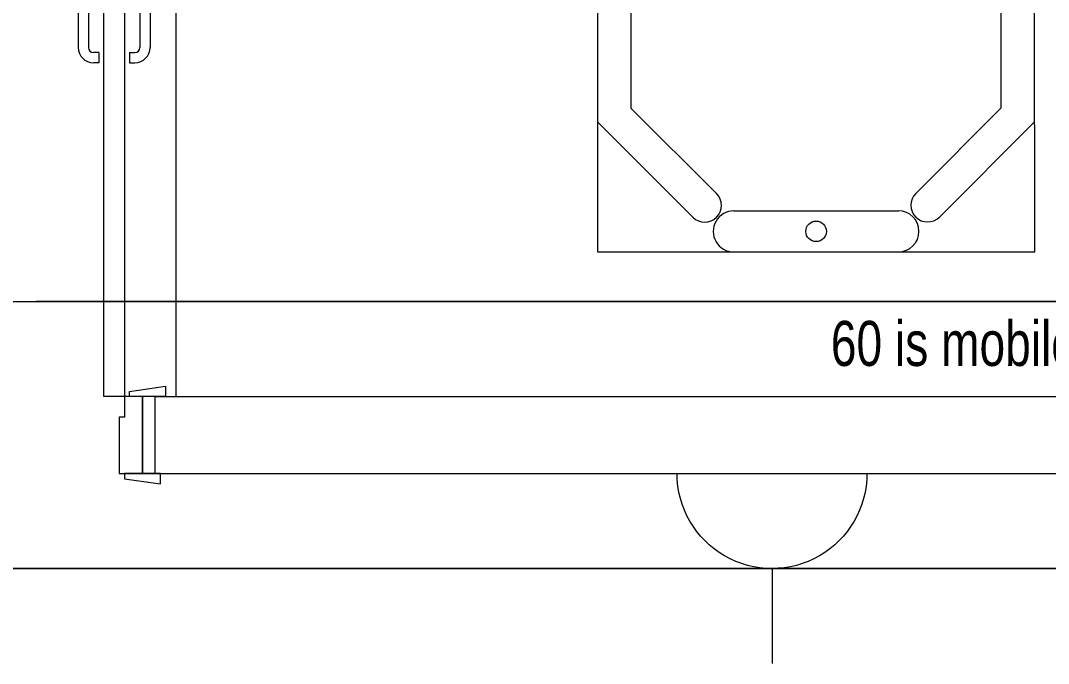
# Model space of a CAD drawing. Header units: metres. Extents: x 75097 to 220695, y -1557923 to -1361206.
# Drawn here: x 134201 to 136200, y -1461342 to -1460091 of the extents above; entities that cross this region are included whole.
import ezdxf

# ---------------------------------------------------------------- set-up
doc = ezdxf.new("R2010")
doc.units = ezdxf.units.M
doc.layers.get('0').update_dxf_attribs({"lineweight": 0})
for name, color, linetype, lineweight in [('A-100 - Copy$0$Medical Equipment and Furniture', 8, 'Continuous', 0), ('A-100 - Copy$0$Medical Equipment and Furniture1', 8, 'Continuous', 5), ('A-100 - Copy$0$Walls', 8, 'Continuous', 0), ('A-100 - Copy$0$Wooden Joinery', 8, 'Continuous', 0)]:
    doc.layers.add(name, color=color, linetype=linetype, lineweight=lineweight)
doc.layers.add('E-POWR', color=7, linetype='Continuous', lineweight=9, true_color=0x4e7e3e)
doc.styles.add('A-100 - Copy$0$X3G_ENTITY_257CFD', font='swisscl.ttf', dxfattribs={"height": 200})

# ---------------------------------------------------------------- blocks, each defined once
blk = doc.blocks.new('NORMAL SOCKET')
at = {"layer": 'E-POWR'}
for p, q in [((0, 307.7), (0, 615.4)), ((-307.7, 0), (307.7, 0))]:
    blk.add_line(p, q, dxfattribs=at)
blk.add_ellipse((0, 0), major_axis=(32.8, 305.9), ratio=1, start_param=4.81904, end_param=7.960633, dxfattribs=at)
blk = doc.blocks.new('*X149')
for p, q in [((5, 3), (5, 3)), ((5, 3), (5, 3)), ((5, 3), (5, 3)), ((5, 3), (5, 3)), ((5, 3), (5, 3)), ((5, 3), (5, 3)), ((5, 3), (5, 3)), ((5, 3), (5, 3)), ((5, 3), (5, 3)), ((5, 3), (5, 3)), ((5, 3), (5, 3)), ((5, 3), (5, 3)), ((5, 3), (5, 3)), ((5, 3), (5, 3)), ((5, 3), (5, 3)), ((5, 3), (5, 3)), ((5, 3), (5, 3)), ((5, 3), (5, 3)), ((5, 3), (5, 3)), ((5, 3), (5, 3)), ((5, 3), (5, 3)), ((5, 3), (5, 3)), ((5, 3), (5, 3)), ((5, 3), (5, 3)), ((5, 3), (5, 3)), ((5, 3), (5, 3)), ((5, 3), (5, 3)), ((5, 3), (5, 3)), ((5, 3), (5, 3)), ((5, 3), (5, 3)), ((5, 3), (5, 3)), ((5, 3), (5, 3)), ((5, 3), (5, 3)), ((5, 3), (5, 3)), ((5, 3), (5, 3)), ((5, 3), (5, 3)), ((5, 3), (5, 3)), ((5, 3), (5, 3)), ((5, 3), (5, 3)), ((5, 3), (5, 3)), ((5, 3), (5, 3)), ((5, 3), (5, 3)), ((5, 3), (5, 3)), ((5, 3), (5, 3)), ((5, 3), (5, 3)), ((5, 3), (5, 3)), ((5, 3), (5, 3)), ((5, 3), (5, 3)), ((5, 3), (5, 3)), ((5, 3), (5, 3)), ((5, 3), (5, 3)), ((5, 3), (5, 3)), ((5, 3), (5, 3)), ((5, 3), (5, 3)), ((5, 3), (5, 3)), ((5, 3), (5, 3)), ((5, 3), (5, 3)), ((5, 3), (5, 3)), ((5, 3), (5, 3)), ((5, 3), (5, 3)), ((5, 3), (5, 3)), ((5, 3), (5, 3)), ((5, 3), (5, 3)), ((5, 3), (5, 3)), ((5, 3), (5, 3)), ((5, 3), (5, 3)), ((6, 3), (5, 3)), ((5, 3), (5, 3)), ((6, 3), (5, 3)), ((5, 3), (5, 3)), ((6, 3), (5, 3)), ((5, 3), (5, 3)), ((6, 3), (5, 3)), ((5, 3), (5, 3)), ((5, 3), (5, 3)), ((5, 3), (5, 3)), ((5, 3), (5, 3)), ((5, 3), (5, 3)), ((5, 3), (5, 3)), ((5, 3), (5, 3)), ((5, 3), (5, 3)), ((5, 3), (5, 3)), ((5, 3), (5, 3)), ((5, 3), (5, 3)), ((5, 3), (5, 3)), ((5, 3), (5, 3)), ((5, 3), (5, 3)), ((5, 3), (5, 3)), ((5, 3), (5, 3)), ((5, 3), (5, 3)), ((5, 3), (5, 3)), ((5, 3), (5, 3)), ((5, 3), (5, 3)), ((5, 3), (5, 3)), ((5, 3), (5, 3)), ((5, 3), (5, 3)), ((6, 3), (6, 3)), ((6, 3), (6, 3)), ((6, 3), (6, 3)), ((6, 3), (6, 3)), ((6, 3), (6, 3)), ((6, 3), (6, 3)), ((6, 3), (6, 3)), ((6, 3), (6, 3)), ((6, 3), (6, 3)), ((6, 3), (6, 3)), ((6, 3), (6, 3)), ((6, 3), (6, 3)), ((6, 3), (6, 3)), ((6, 3), (6, 3)), ((6, 3), (6, 3)), ((6, 3), (6, 3)), ((6, 3), (6, 3)), ((6, 3), (6, 3)), ((6, 3), (6, 3)), ((6, 3), (6, 3)), ((6, 3), (6, 3)), ((6, 3), (6, 3)), ((6, 3), (6, 3)), ((6, 3), (6, 3)), ((6, 3), (6, 3)), ((6, 3), (6, 3)), ((6, 3), (6, 3)), ((6, 3), (6, 3)), ((6, 3), (6, 3)), ((6, 3), (6, 3)), ((6, 3), (6, 3)), ((6, 3), (6, 3)), ((6, 3), (6, 3)), ((6, 3), (6, 3)), ((6, 3), (6, 3)), ((6, 3), (6, 3)), ((6, 3), (6, 3)), ((6, 3), (6, 3)), ((6, 3), (6, 3)), ((6, 3), (6, 3)), ((6, 3), (6, 3)), ((6, 3), (6, 3)), ((6, 3), (6, 3)), ((6, 3), (6, 3)), ((6, 3), (6, 3)), ((6, 3), (6, 3)), ((6, 3), (6, 3)), ((6, 3), (6, 3)), ((6, 3), (6, 3)), ((6, 3), (6, 3)), ((6, 3), (6, 3)), ((6, 3), (6, 3)), ((6, 3), (6, 3)), ((6, 3), (6, 3)), ((6, 3), (6, 3)), ((6, 3), (6, 3)), ((6, 3), (6, 3)), ((6, 3), (6, 3)), ((6, 3), (6, 3)), ((6, 3), (6, 3)), ((6, 3), (6, 3)), ((6, 3), (6, 3)), ((6, 3), (6, 3)), ((6, 3), (6, 3)), ((6, 3), (6, 3)), ((6, 3), (6, 3)), ((6, 3), (6, 3)), ((6, 3), (6, 3)), ((6, 3), (6, 3)), ((6, 3), (6, 3)), ((6, 3), (6, 3)), ((6, 3), (6, 3)), ((6, 3), (6, 3)), ((6, 3), (6, 3)), ((6, 3), (6, 3)), ((6, 3), (6, 3)), ((6, 3), (6, 3)), ((6, 3), (6, 3)), ((6, 3), (6, 3)), ((6, 3), (6, 3)), ((6, 3), (6, 3)), ((6, 3), (6, 3)), ((6, 3), (6, 3)), ((6, 3), (6, 3)), ((6, 3), (6, 3)), ((6, 3), (6, 3)), ((6, 3), (6, 3)), ((6, 3), (6, 3)), ((6, 3), (6, 3)), ((6, 3), (6, 3)), ((6, 3), (6, 3)), ((6, 3), (6, 3)), ((6, 3), (6, 3)), ((6, 3), (6, 3)), ((6, 3), (6, 3)), ((6, 3), (6, 3)), ((6, 3), (6, 3)), ((6, 3), (6, 3)), ((6, 3), (6, 3)), ((6, 3), (6, 3)), ((6, 3), (6, 3)), ((6, 3), (6, 3)), ((6, 3), (6, 3)), ((6, 3), (6, 3)), ((6, 3), (6, 3)), ((6, 3), (6, 3)), ((6, 3), (6, 3)), ((6, 3), (6, 3)), ((6, 3), (6, 3)), ((6, 3), (6, 3)), ((6, 3), (6, 3)), ((6, 3), (6, 3)), ((6, 3), (6, 3)), ((6, 3), (6, 3)), ((6, 3), (6, 3)), ((6, 3), (6, 3)), ((6, 3), (6, 3)), ((6, 3), (6, 3)), ((6, 3), (6, 3)), ((6, 3), (6, 3)), ((6, 3), (6, 3)), ((6, 3), (6, 3)), ((6, 3), (6, 3)), ((6, 3), (6, 3)), ((6, 3), (6, 3)), ((6, 3), (6, 3)), ((6, 3), (6, 3)), ((6, 3), (6, 3)), ((6, 3), (6, 3)), ((6, 3), (6, 3)), ((6, 3), (6, 3)), ((6, 3), (6, 3)), ((6, 3), (6, 3)), ((6, 3), (6, 3)), ((6, 3), (6, 3)), ((6, 3), (6, 3)), ((6, 3), (6, 3)), ((6, 3), (6, 3)), ((6, 3), (6, 3)), ((6, 3), (6, 3)), ((6, 3), (6, 3)), ((6, 3), (6, 3)), ((6, 3), (6, 3)), ((6, 3), (6, 3)), ((6, 3), (6, 3)), ((6, 3), (6, 3)), ((6, 3), (6, 3)), ((6, 3), (6, 3)), ((6, 3), (6, 3)), ((6, 3), (6, 3)), ((6, 3), (6, 3)), ((6, 3), (6, 3)), ((6, 3), (6, 3)), ((6, 3), (6, 3)), ((6, 3), (6, 3)), ((6, 3), (6, 3)), ((6, 3), (6, 3)), ((6, 3), (6, 3)), ((6, 3), (6, 3)), ((6, 3), (6, 3)), ((6, 3), (6, 3)), ((6, 3), (6, 3)), ((6, 3), (6, 3)), ((6, 3), (6, 3)), ((6, 3), (6, 3)), ((6, 3), (6, 3)), ((6, 3), (6, 3)), ((6, 3), (6, 3)), ((6, 3), (6, 3)), ((6, 3), (6, 3)), ((6, 3), (6, 3)), ((6, 3), (6, 3)), ((6, 3), (6, 3)), ((6, 3), (6, 3)), ((6, 3), (6, 3)), ((6, 3), (6, 3)), ((6, 3), (6, 3)), ((6, 3), (6, 3)), ((6, 3), (6, 3)), ((6, 3), (6, 3)), ((6, 3), (6, 3)), ((6, 3), (6, 3)), ((6, 3), (6, 3)), ((6, 3), (6, 3)), ((6, 3), (6, 3)), ((6, 3), (6, 3)), ((6, 3), (6, 3)), ((6, 3), (6, 3)), ((6, 3), (6, 3)), ((6, 3), (6, 3)), ((6, 3), (6, 3)), ((6, 3), (6, 3)), ((6, 3), (6, 3)), ((6, 3), (6, 3)), ((6, 3), (6, 3)), ((6, 3), (6, 3)), ((6, 3), (6, 3)), ((6, 3), (6, 3)), ((6, 3), (6, 3)), ((6, 3), (6, 3)), ((6, 3), (6, 3)), ((6, 3), (6, 3)), ((6, 3), (6, 3)), ((6, 3), (6, 3)), ((6, 3), (5, 3)), ((6, 3), (5, 3)), ((6, 3), (5, 3)), ((6, 3), (5, 3)), ((6, 3), (5, 3)), ((6, 3), (6, 3)), ((6, 3), (6, 3)), ((6, 3), (6, 3)), ((6, 3), (6, 3)), ((6, 3), (6, 3)), ((6, 3), (6, 3)), ((6, 3), (6, 3)), ((6, 3), (6, 3)), ((6, 3), (6, 3)), ((6, 3), (6, 3)), ((6, 3), (6, 3)), ((6, 3), (6, 3)), ((6, 3), (6, 3)), ((6, 3), (6, 3)), ((6, 3), (6, 3)), ((6, 3), (6, 3)), ((6, 3), (6, 3)), ((6, 3), (6, 3)), ((6, 3), (6, 3)), ((6, 3), (6, 3)), ((6, 3), (6, 3)), ((6, 3), (6, 3)), ((6, 3), (6, 3)), ((6, 3), (6, 3)), ((6, 3), (6, 3)), ((6, 3), (6, 3)), ((6, 3), (6, 3)), ((6, 3), (6, 3)), ((6, 3), (6, 3)), ((6, 3), (6, 3)), ((6, 3), (6, 3)), ((6, 3), (6, 3)), ((6, 3), (6, 3)), ((6, 3), (6, 3)), ((6, 3), (6, 3)), ((6, 3), (6, 3)), ((6, 3), (6, 3)), ((6, 3), (6, 3)), ((6, 3), (6, 3)), ((6, 3), (6, 3)), ((6, 3), (6, 3)), ((6, 3), (6, 3)), ((6, 3), (6, 3)), ((6, 3), (6, 3)), ((6, 3), (6, 3)), ((6, 3), (6, 3)), ((6, 3), (6, 3)), ((6, 3), (6, 3)), ((6, 3), (6, 3)), ((6, 3), (6, 3)), ((6, 3), (6, 3)), ((6, 3), (6, 3)), ((6, 3), (6, 3)), ((6, 3), (6, 3)), ((6, 3), (6, 3)), ((6, 3), (6, 3)), ((6, 3), (6, 3)), ((6, 3), (6, 3)), ((6, 3), (6, 3)), ((6, 3), (6, 3)), ((6, 3), (6, 3)), ((6, 3), (6, 3)), ((6, 3), (6, 3)), ((6, 3), (6, 3)), ((6, 3), (6, 3)), ((6, 3), (6, 3)), ((6, 3), (6, 3)), ((6, 3), (6, 3)), ((6, 3), (6, 3)), ((6, 3), (6, 3)), ((6, 3), (6, 3)), ((6, 3), (6, 3)), ((6, 3), (6, 3)), ((6, 3), (6, 3)), ((6, 3), (6, 3)), ((6, 3), (6, 3)), ((6, 3), (6, 3)), ((6, 3), (6, 3)), ((6, 3), (6, 3)), ((6, 3), (6, 3)), ((6, 3), (6, 3)), ((6, 3), (6, 3)), ((6, 3), (6, 3)), ((6, 3), (6, 3)), ((6, 3), (6, 3)), ((6, 3), (6, 3)), ((6, 3), (6, 3)), ((6, 3), (6, 3)), ((6, 3), (6, 3)), ((6, 3), (6, 3)), ((6, 3), (6, 3)), ((6, 3), (6, 3)), ((6, 3), (6, 3)), ((6, 3), (6, 3)), ((6, 3), (6, 3)), ((6, 3), (6, 3)), ((6, 3), (6, 3)), ((6, 3), (6, 3)), ((6, 3), (6, 3)), ((6, 3), (6, 3)), ((6, 3), (6, 3)), ((6, 3), (6, 3)), ((6, 3), (6, 3)), ((6, 3), (6, 3)), ((6, 3), (6, 3)), ((6, 3), (6, 3)), ((6, 3), (6, 3)), ((6, 3), (6, 3)), ((6, 3), (6, 3)), ((6, 3), (6, 3)), ((6, 3), (6, 3)), ((6, 3), (6, 3)), ((6, 3), (6, 3)), ((6, 3), (6, 3)), ((6, 3), (6, 3)), ((6, 3), (6, 3)), ((6, 3), (6, 3)), ((6, 3), (6, 3)), ((6, 3), (6, 3)), ((6, 3), (6, 3)), ((6, 3), (6, 3)), ((6, 3), (6, 3)), ((6, 3), (6, 3)), ((6, 3), (6, 3)), ((6, 3), (6, 3)), ((6, 3), (6, 3)), ((6, 3), (6, 3)), ((6, 3), (6, 3)), ((6, 3), (6, 3)), ((6, 3), (6, 3)), ((6, 3), (6, 3)), ((6, 3), (6, 3)), ((6, 3), (6, 3)), ((6, 3), (6, 3)), ((6, 3), (6, 3)), ((6, 3), (6, 3)), ((6, 3), (6, 3)), ((6, 3), (6, 3)), ((6, 3), (6, 3)), ((6, 3), (6, 3)), ((6, 3), (6, 3)), ((6, 3), (6, 3)), ((6, 3), (6, 3)), ((6, 3), (6, 3)), ((6, 3), (6, 3)), ((6, 3), (6, 3)), ((6, 3), (6, 3)), ((6, 3), (6, 3)), ((6, 3), (6, 3)), ((6, 3), (6, 3)), ((6, 3), (6, 3)), ((6, 3), (6, 3)), ((6, 3), (6, 3)), ((6, 3), (6, 3)), ((6, 3), (6, 3)), ((6, 3), (6, 3)), ((6, 3), (6, 3)), ((6, 3), (6, 3)), ((6, 3), (6, 3)), ((6, 3), (6, 3)), ((6, 3), (6, 3)), ((6, 3), (6, 3)), ((6, 3), (6, 3)), ((6, 3), (6, 3)), ((6, 3), (6, 3)), ((6, 3), (6, 3)), ((6, 3), (6, 3)), ((6, 3), (6, 3)), ((6, 3), (6, 3)), ((6, 3), (6, 3)), ((6, 3), (6, 3)), ((6, 3), (6, 3)), ((6, 3), (6, 3)), ((6, 3), (6, 3)), ((6, 3), (6, 3)), ((6, 3), (6, 3)), ((6, 3), (6, 3)), ((6, 3), (6, 3)), ((6, 3), (6, 3)), ((6, 3), (6, 3)), ((6, 3), (6, 3)), ((6, 3), (6, 3)), ((6, 3), (6, 3)), ((6, 3), (6, 3)), ((6, 3), (6, 3)), ((6, 3), (6, 3)), ((6, 3), (6, 3)), ((6, 3), (6, 3)), ((6, 3), (6, 3)), ((6, 3), (6, 3)), ((6, 3), (6, 3)), ((6, 3), (6, 3)), ((6, 3), (6, 3)), ((6, 3), (6, 3)), ((6, 3), (6, 3)), ((6, 3), (6, 3)), ((6, 3), (6, 3)), ((6, 3), (6, 3)), ((6, 3), (6, 3)), ((6, 3), (6, 3)), ((6, 3), (6, 3)), ((6, 3), (6, 3)), ((6, 3), (6, 3)), ((6, 3), (6, 3)), ((6, 3), (6, 3)), ((6, 3), (6, 3)), ((6, 3), (6, 3)), ((6, 3), (6, 3)), ((6, 3), (6, 3)), ((6, 3), (6, 3)), ((6, 3), (6, 3)), ((6, 3), (6, 3)), ((6, 3), (6, 3)), ((6, 3), (6, 3)), ((6, 3), (6, 3)), ((6, 3), (6, 3)), ((6, 3), (6, 3)), ((6, 3), (6, 3)), ((6, 3), (6, 3)), ((6, 3), (6, 3)), ((6, 3), (6, 3)), ((6, 3), (6, 3)), ((6, 3), (6, 3)), ((6, 3), (6, 3)), ((6, 3), (6, 3)), ((6, 3), (6, 3)), ((6, 3), (6, 3)), ((6, 3), (6, 3)), ((6, 3), (6, 3)), ((6, 3), (6, 3)), ((6, 3), (6, 3)), ((6, 3), (6, 3)), ((6, 3), (6, 3)), ((6, 3), (6, 3)), ((6, 3), (6, 3)), ((6, 3), (6, 3)), ((6, 3), (6, 3)), ((6, 3), (6, 3)), ((6, 3), (6, 3)), ((6, 3), (6, 3)), ((6, 3), (6, 3)), ((6, 3), (6, 3)), ((6, 3), (6, 3)), ((6, 3), (6, 3)), ((6, 3), (6, 3)), ((6, 3), (6, 3)), ((6, 3), (6, 3)), ((6, 3), (6, 3)), ((6, 3), (6, 3)), ((6, 3), (6, 3)), ((6, 3), (6, 3)), ((6, 3), (6, 3)), ((6, 3), (6, 3)), ((6, 3), (6, 3)), ((6, 3), (6, 3)), ((6, 3), (6, 3)), ((6, 3), (6, 3)), ((6, 3), (6, 3)), ((6, 3), (6, 3)), ((6, 3), (6, 3)), ((6, 3), (6, 3)), ((6, 3), (6, 3)), ((6, 3), (6, 3)), ((6, 3), (6, 3)), ((6, 3), (6, 3)), ((6, 3), (6, 3)), ((6, 3), (6, 3)), ((6, 3), (6, 3)), ((6, 3), (6, 3)), ((6, 3), (6, 3)), ((6, 3), (6, 3)), ((6, 3), (6, 3)), ((6, 3), (6, 3)), ((6, 3), (6, 3)), ((6, 3), (6, 3)), ((6, 3), (6, 3)), ((6, 3), (6, 3)), ((6, 3), (6, 3)), ((6, 3), (6, 3)), ((6, 3), (6, 3)), ((6, 3), (6, 3)), ((6, 3), (6, 3)), ((6, 3), (6, 3)), ((6, 3), (6, 3)), ((6, 3), (6, 3)), ((6, 3), (6, 3)), ((6, 3), (6, 3)), ((6, 3), (6, 3)), ((6, 3), (6, 3)), ((6, 3), (6, 3)), ((6, 3), (6, 3)), ((6, 3), (6, 3)), ((6, 3), (6, 3)), ((6, 3), (6, 3)), ((6, 3), (6, 3)), ((6, 3), (6, 3)), ((6, 3), (6, 3)), ((6, 3), (6, 3)), ((6, 3), (6, 3)), ((6, 3), (6, 3)), ((6, 3), (6, 3)), ((6, 3), (6, 3)), ((6, 3), (6, 3)), ((6, 3), (6, 3)), ((6, 3), (6, 3)), ((6, 3), (6, 3)), ((6, 3), (6, 3)), ((6, 3), (6, 3)), ((6, 3), (6, 3)), ((6, 3), (6, 3)), ((6, 3), (6, 3)), ((6, 3), (6, 3)), ((6, 3), (6, 3)), ((6, 3), (6, 3)), ((6, 3), (6, 3)), ((6, 3), (6, 3)), ((6, 3), (6, 3))]:
    blk.add_line(p, q)
blk = doc.blocks.new('*X150')
for p, q in [((13, 1), (13, 1)), ((13, 1), (13, 1)), ((13, 1), (13, 1)), ((13, 1), (13, 1)), ((13, 1), (13, 1)), ((13, 1), (13, 1)), ((13, 1), (13, 1)), ((13, 1), (13, 1)), ((13, 1), (13, 1)), ((13, 1), (13, 1)), ((13, 1), (13, 1)), ((13, 1), (13, 1)), ((13, 1), (13, 1)), ((13, 1), (13, 1)), ((13, 1), (13, 1)), ((13, 1), (14, 1)), ((13, 1), (14, 1)), ((13, 1), (14, 1)), ((13, 1), (13, 1)), ((13, 1), (13, 1)), ((13, 1), (13, 1)), ((13, 1), (13, 1)), ((13, 1), (13, 1)), ((13, 1), (13, 1)), ((13, 1), (13, 1)), ((13, 1), (13, 1)), ((13, 1), (13, 1)), ((13, 1), (13, 1)), ((13, 1), (13, 1)), ((13, 1), (13, 1)), ((13, 1), (13, 1)), ((13, 1), (13, 1)), ((13, 1), (13, 1)), ((13, 1), (13, 1)), ((13, 1), (13, 1)), ((13, 1), (13, 1)), ((13, 1), (13, 1)), ((13, 1), (13, 1)), ((13, 1), (13, 1)), ((13, 1), (13, 1)), ((13, 1), (13, 1)), ((13, 1), (13, 1)), ((13, 1), (13, 1)), ((13, 1), (13, 1)), ((13, 1), (13, 1)), ((13, 1), (13, 1)), ((13, 1), (13, 1)), ((13, 1), (13, 1)), ((13, 1), (13, 1)), ((13, 1), (13, 1)), ((13, 1), (13, 1)), ((13, 1), (13, 1)), ((13, 1), (13, 1)), ((13, 1), (13, 1)), ((13, 1), (13, 1)), ((13, 1), (13, 1)), ((13, 1), (13, 1)), ((13, 1), (13, 1)), ((13, 1), (13, 1)), ((13, 1), (13, 1)), ((13, 1), (13, 1)), ((13, 1), (13, 1)), ((13, 1), (13, 1)), ((13, 1), (13, 1)), ((13, 1), (13, 1)), ((13, 1), (13, 1)), ((13, 1), (13, 1)), ((13, 1), (13, 1)), ((13, 1), (13, 1)), ((13, 1), (13, 1)), ((13, 1), (13, 1)), ((13, 1), (13, 1)), ((13, 1), (13, 1)), ((13, 1), (13, 1)), ((13, 1), (13, 1)), ((13, 1), (13, 1)), ((13, 1), (13, 1)), ((13, 1), (13, 1)), ((13, 1), (13, 1)), ((13, 1), (13, 1)), ((13, 1), (13, 1)), ((13, 1), (13, 1)), ((13, 1), (13, 1)), ((13, 1), (13, 1)), ((13, 1), (13, 1)), ((13, 1), (13, 1)), ((13, 1), (13, 1)), ((13, 1), (13, 1)), ((13, 1), (13, 1)), ((13, 1), (13, 1)), ((13, 1), (13, 1)), ((13, 1), (13, 1)), ((13, 1), (13, 1)), ((13, 1), (13, 1)), ((13, 1), (13, 1)), ((13, 1), (13, 1)), ((13, 1), (13, 1)), ((13, 1), (13, 1)), ((13, 1), (13, 1)), ((13, 1), (13, 1)), ((13, 1), (13, 1)), ((13, 1), (13, 1)), ((13, 1), (13, 1)), ((13, 1), (13, 1)), ((13, 1), (13, 1)), ((13, 1), (13, 1)), ((13, 1), (13, 1)), ((13, 1), (13, 1)), ((13, 1), (13, 1)), ((13, 1), (13, 1)), ((13, 1), (13, 1)), ((13, 1), (13, 1)), ((13, 1), (13, 1)), ((13, 1), (13, 1)), ((13, 1), (13, 1)), ((13, 1), (13, 1)), ((13, 1), (13, 1)), ((13, 1), (13, 1)), ((13, 1), (13, 1)), ((13, 1), (13, 1)), ((13, 1), (13, 1)), ((13, 1), (13, 1)), ((13, 1), (13, 1)), ((13, 1), (14, 1)), ((13, 0), (13, 0)), ((13, 0), (13, 0)), ((13, 0), (13, 0)), ((13, 0), (13, 0)), ((13, 0), (13, 0)), ((13, 0), (13, 0)), ((13, 0), (13, 0)), ((13, 0), (13, 0)), ((13, 0), (13, 0)), ((13, 0), (13, 0)), ((13, 0), (13, 0)), ((13, 0), (13, 0)), ((13, 0), (13, 0)), ((13, 0), (13, 0)), ((13, 0), (13, 0)), ((13, 0), (13, 0)), ((13, 0), (13, 0)), ((13, 0), (13, 0)), ((13, 0), (13, 0)), ((13, 0), (13, 0)), ((13, 0), (13, 0)), ((13, 0), (13, 0)), ((13, 0), (13, 0)), ((13, 0), (13, 0)), ((13, 0), (13, 0)), ((13, 0), (13, 0)), ((13, 0), (13, 0)), ((13, 0), (13, 0)), ((13, 0), (13, 0)), ((13, 0), (13, 0)), ((13, 0), (13, 0)), ((13, 0), (13, 0)), ((13, 0), (13, 0)), ((13, 0), (13, 0)), ((13, 0), (13, 0)), ((13, 0), (13, 0)), ((13, 0), (13, 0)), ((13, 0), (13, 0)), ((13, 0), (13, 0)), ((13, 0), (13, 0)), ((13, 0), (13, 0)), ((13, 0), (13, 0)), ((13, 0), (13, 0)), ((13, 0), (13, 0)), ((13, 0), (13, 0)), ((13, 0), (13, 0)), ((13, 0), (13, 0)), ((13, 0), (13, 0)), ((13, 0), (14, 0)), ((13, 0), (14, 0)), ((13, 0), (13, 0)), ((13, 0), (14, 0)), ((14, 1), (14, 1)), ((14, 1), (14, 1)), ((14, 1), (14, 1)), ((14, 1), (14, 1)), ((14, 1), (14, 1)), ((14, 1), (14, 1)), ((14, 1), (14, 1)), ((14, 1), (14, 1)), ((14, 1), (14, 1)), ((14, 1), (14, 1)), ((14, 1), (14, 1)), ((14, 1), (14, 1)), ((14, 1), (14, 1)), ((14, 1), (14, 1)), ((14, 1), (14, 1)), ((14, 1), (14, 1)), ((14, 1), (14, 1)), ((14, 1), (14, 1)), ((14, 1), (14, 1)), ((14, 1), (14, 1)), ((14, 1), (14, 1)), ((14, 1), (14, 1)), ((14, 1), (14, 1)), ((14, 1), (14, 1)), ((14, 1), (14, 1)), ((14, 1), (14, 1)), ((14, 1), (14, 1)), ((14, 1), (14, 1)), ((14, 1), (14, 1)), ((14, 1), (14, 1)), ((14, 1), (14, 1)), ((14, 1), (14, 1)), ((14, 1), (14, 1)), ((14, 1), (14, 1)), ((14, 1), (14, 1)), ((14, 1), (14, 1)), ((14, 1), (14, 1)), ((14, 1), (14, 1)), ((14, 1), (14, 1)), ((14, 1), (14, 1)), ((14, 1), (14, 1)), ((14, 1), (14, 1)), ((14, 1), (14, 1)), ((14, 1), (14, 1)), ((14, 1), (14, 1)), ((14, 1), (14, 1)), ((14, 1), (14, 1)), ((14, 1), (14, 1)), ((14, 1), (14, 1)), ((14, 1), (14, 1)), ((14, 1), (14, 1)), ((14, 1), (14, 1)), ((14, 1), (14, 1)), ((14, 1), (14, 1)), ((14, 1), (14, 1)), ((14, 1), (14, 1)), ((14, 1), (14, 1)), ((14, 1), (14, 1)), ((14, 1), (14, 1)), ((14, 1), (14, 1)), ((14, 1), (14, 1)), ((14, 1), (14, 1)), ((14, 1), (14, 1)), ((14, 1), (14, 1)), ((14, 1), (14, 1)), ((14, 1), (14, 1)), ((14, 1), (14, 1)), ((14, 1), (14, 1)), ((14, 1), (14, 1)), ((14, 1), (14, 1)), ((14, 1), (14, 1)), ((14, 1), (14, 1)), ((14, 1), (14, 1)), ((14, 1), (14, 1)), ((14, 1), (14, 1)), ((14, 1), (14, 1)), ((14, 1), (14, 1)), ((14, 1), (14, 1)), ((14, 1), (14, 1)), ((14, 1), (14, 1)), ((14, 1), (14, 1)), ((14, 1), (14, 1)), ((14, 1), (14, 1)), ((14, 1), (14, 1)), ((14, 1), (14, 1)), ((14, 1), (14, 1)), ((14, 1), (14, 1)), ((14, 1), (14, 1)), ((14, 1), (14, 1)), ((14, 1), (14, 1)), ((14, 1), (14, 1)), ((14, 1), (14, 1)), ((14, 1), (14, 1)), ((14, 1), (14, 1)), ((14, 0), (14, 0)), ((14, 0), (14, 0)), ((14, 0), (14, 0)), ((14, 0), (14, 0)), ((14, 0), (14, 0)), ((14, 0), (14, 0)), ((14, 0), (14, 0)), ((14, 0), (14, 0)), ((14, 0), (14, 0)), ((14, 0), (14, 0)), ((14, 0), (14, 0)), ((14, 0), (14, 0)), ((14, 0), (14, 0)), ((14, 0), (14, 0)), ((14, 0), (14, 0)), ((14, 0), (14, 0)), ((14, 0), (14, 0)), ((14, 0), (14, 0)), ((14, 0), (14, 0)), ((14, 0), (14, 0)), ((14, 0), (14, 0)), ((14, 0), (14, 0)), ((14, 0), (14, 0)), ((14, 0), (14, 0)), ((14, 0), (14, 0)), ((14, 0), (14, 0)), ((14, 0), (14, 0)), ((14, 0), (14, 0)), ((14, 0), (14, 0)), ((14, 0), (14, 0)), ((14, 0), (14, 0)), ((14, 0), (14, 0)), ((14, 0), (14, 0)), ((14, 0), (14, 0)), ((14, 0), (14, 0)), ((14, 0), (14, 0)), ((14, 0), (14, 0)), ((14, 0), (14, 0)), ((14, 0), (14, 0)), ((14, 0), (14, 0)), ((14, 0), (14, 0)), ((14, 0), (14, 0)), ((14, 0), (14, 0)), ((14, 0), (14, 0)), ((14, 0), (14, 0)), ((14, 0), (14, 0)), ((14, 0), (14, 0)), ((14, 0), (14, 0)), ((13, 0), (13, 0)), ((13, 0), (14, 0)), ((13, 0), (13, 0)), ((13, 0), (14, 0)), ((13, 0), (13, 0)), ((13, 0), (14, 0)), ((13, 0), (13, 0)), ((13, 0), (13, 0)), ((13, 0), (13, 0)), ((13, 0), (13, 0)), ((13, 0), (14, 0)), ((13, 0), (13, 0)), ((13, 0), (14, 0)), ((13, 0), (13, 0)), ((13, 0), (14, 0)), ((13, 0), (13, 0)), ((13, 0), (14, 0)), ((13, 0), (13, 0)), ((13, 0), (14, 0)), ((13, 0), (13, 0)), ((13, 0), (14, 0)), ((13, 0), (13, 0)), ((13, 0), (14, 0)), ((13, 0), (13, 0)), ((13, 0), (13, 0)), ((13, 0), (13, 0)), ((13, 0), (14, 0)), ((13, 0), (13, 0)), ((13, 0), (14, 0)), ((13, 0), (13, 0)), ((13, 0), (14, 0)), ((13, 0), (13, 0)), ((13, 0), (14, 0)), ((13, 0), (13, 0)), ((13, 0), (13, 0)), ((13, 0), (13, 0)), ((13, 0), (13, 0)), ((13, 0), (13, 0)), ((13, 0), (13, 0)), ((13, 0), (13, 0)), ((13, 0), (13, 0)), ((13, 0), (13, 0)), ((13, 0), (13, 0)), ((13, 0), (13, 0)), ((13, 0), (13, 0)), ((13, 0), (13, 0)), ((13, 0), (13, 0)), ((13, 0), (13, 0)), ((13, 0), (13, 0)), ((13, 0), (13, 0)), ((13, 0), (13, 0)), ((13, 0), (13, 0)), ((13, 0), (13, 0)), ((13, 0), (13, 0)), ((13, 0), (13, 0)), ((13, 0), (13, 0)), ((13, 0), (13, 0)), ((13, 0), (13, 0)), ((13, 0), (13, 0)), ((13, 0), (13, 0)), ((13, 0), (13, 0)), ((13, 0), (13, 0)), ((13, 0), (13, 0)), ((13, 0), (13, 0)), ((13, -1), (13, -1)), ((13, -1), (13, -1)), ((13, -1), (13, -1)), ((13, -1), (13, -1)), ((13, -1), (13, -1)), ((13, -1), (14, -1)), ((13, -1), (13, -1)), ((14, 0), (14, 0)), ((14, 0), (14, 0)), ((14, 0), (14, 0)), ((14, 0), (14, 0)), ((14, 0), (14, 0)), ((14, 0), (14, 0)), ((14, 0), (14, 0)), ((14, 0), (14, 0)), ((14, 0), (14, 0)), ((14, 0), (14, 0)), ((14, 0), (14, 0)), ((14, 0), (14, 0)), ((14, 0), (14, 0)), ((14, 0), (14, 0)), ((14, 0), (14, 0)), ((13, 0), (14, 0)), ((14, 0), (14, 0)), ((14, 0), (14, 0)), ((14, 0), (14, 0)), ((14, 0), (14, 0)), ((14, 0), (14, 0)), ((14, 0), (14, 0)), ((14, 0), (14, 0)), ((14, 0), (14, 0)), ((14, 0), (14, 0)), ((14, 0), (14, 0)), ((14, 0), (14, 0)), ((14, 0), (14, 0)), ((14, 0), (14, 0)), ((14, 0), (14, 0)), ((14, 0), (14, 0)), ((14, 0), (14, 0)), ((14, 0), (14, 0)), ((14, 0), (14, 0)), ((14, 0), (14, 0)), ((14, 0), (14, 0)), ((14, 0), (14, 0)), ((14, 0), (14, 0)), ((14, 0), (14, 0)), ((14, 0), (14, 0)), ((14, 0), (14, 0)), ((14, 0), (14, 0)), ((14, 0), (14, 0)), ((14, 0), (14, 0)), ((14, 0), (14, 0)), ((14, 0), (14, 0)), ((14, 0), (14, 0)), ((14, 0), (14, 0)), ((14, 0), (14, 0)), ((14, 0), (14, 0)), ((14, -1), (14, -1)), ((14, -1), (14, -1)), ((14, -1), (14, -1)), ((14, -1), (14, -1)), ((14, -1), (14, -1))]:
    blk.add_line(p, q)
blk = doc.blocks.new('A-100 - Copy$0$HF16786E-P')
at = {"layer": 'A-100 - Copy$0$Medical Equipment and Furniture1'}
for p, q in [((0, 0.425), (-2.14, 0.425)), ((-0.2531, 0.425), (-0.0678, 0.2397)), ((0, -0.425), (0, 0.425)), ((-0.28, 0.36), (-1.86, 0.36)), ((-0.28, 0.36), (-0.1137, 0.1937)), ((-0.08, -0.16), (-0.08, 0.16)), ((-0.1136, -0.1936), (-0.28, -0.36)), ((-0.0676, -0.2396), (-0.2531, -0.425)), ((-1.86, -0.36), (-0.28, -0.36)), ((-2.14, -0.425), (0, -0.425))]:
    blk.add_line(p, q, dxfattribs=at)
for points in [[(0, 0.425), (0, 0.425), (0, 0.425), (0, 0.425), (0, 0.425), (0, 0.425), (0, 0.425), (0, 0.425), (0, 0.425), (0, 0.425), (0, 0.425), (0, 0.425), (0, 0.425), (0, 0.425), (0, 0.425), (0, 0.425), (0, 0.425), (0, 0.425), (0, 0.425), (0, 0.425), (0, 0.425), (0, 0.425), (0, 0.425), (0, 0.425), (0, 0.425), (0, 0.425), (0, 0.425), (0, 0.425), (0, 0.425), (0, 0.425), (0, 0.425), (0, 0.425), (0, 0.425), (0, 0.425), (0, 0.425), (0, 0.425), (0, 0.425), (0, 0.425), (0, 0.425), (0, 0.425), (0, 0.425), (0, 0.425), (0, 0.425), (0, 0.425), (0, 0.425), (0, 0.425), (0, 0.425), (0, 0.425), (0, 0.425), (0, 0.425), (0, 0.425), (0, 0.425), (0, 0.425), (0, 0.425), (0, 0.425), (0, 0.425), (0, 0.425), (0, 0.425), (0, 0.425), (0, 0.425), (0, 0.425), (0, 0.425), (0, 0.425), (0, 0.425), (0, 0.425), (0, 0.425), (0, 0.425), (0, 0.425), (0, 0.425), (0, 0.425), (0, 0.425), (0, 0.425), (0, 0.425), (0, 0.425), (0, 0.425), (0, 0.425), (0, 0.425), (0, 0.425), (0, 0.425), (0, 0.425), (0, 0.425), (0, 0.425), (0, 0.425), (0, 0.425), (0, 0.425), (0, 0.425), (0, 0.425), (0, 0.425), (0, 0.425), (0, 0.425), (0, 0.425), (0, 0.425), (0, 0.425), (0, 0.425), (0, 0.425), (0, 0.425), (0, 0.425), (0, 0.425), (0, 0.425), (0, 0.425), (0, 0.425), (0, 0.425), (0, 0.425), (0, 0.425), (0, 0.425), (0, 0.425), (0, 0.425), (0, 0.425), (0, 0.425), (0, 0.425), (0, 0.425), (0, 0.425), (0, 0.425), (0, 0.425), (0, 0.425), (0, 0.425), (0, 0.425), (0, 0.425), (0, 0.425), (0, 0.425), (0, 0.425), (0, 0.425), (0, 0.425), (0, 0.425), (0, 0.425), (0, 0.425), (0, 0.425), (0, 0.425), (0, 0.425), (0, 0.425), (0, 0.425), (0, 0.425), (0, 0.425), (0, 0.425), (0, 0.425), (0, 0.425), (0, 0.425), (0, 0.425), (0, 0.425), (0, 0.425), (0, 0.425), (0, 0.425), (0, 0.425), (0, 0.425), (0, 0.425), (0, 0.425), (0, 0.425), (0, 0.425), (0, 0.425), (0, 0.425), (0, 0.425), (0, 0.425), (0, 0.425), (0, 0.425), (0, 0.425), (0, 0.425), (0, 0.425), (0, 0.425), (0, 0.425), (0, 0.425), (0, 0.425), (0, 0.425), (0, 0.425), (0, 0.425), (0, 0.425), (0, 0.425), (0, 0.425), (0, 0.425), (0, 0.425), (0, 0.425), (0, 0.425), (0, 0.425), (0, 0.425), (0, 0.425), (0, 0.425), (0, 0.425), (0, 0.425), (0, 0.425), (0, 0.425), (0, 0.425), (0, 0.425), (0, 0.425), (0, 0.425), (0, 0.425), (0, 0.425), (0, 0.425), (0, 0.425), (0, 0.425), (0, 0.425), (0, 0.425), (0, 0.425), (0, 0.425), (0, 0.425), (0, 0.425), (0, 0.425), (0, 0.425), (0, 0.425), (0, 0.425), (0, 0.425), (0, 0.425), (0, 0.425), (0, 0.425), (0, 0.425), (0, 0.425), (0, 0.425), (0, 0.425), (0, 0.425), (0, 0.425), (0, 0.425), (0, 0.425), (0, 0.425), (0, 0.425), (0, 0.425), (0, 0.425), (0, 0.425), (0, 0.425), (0, 0.425), (0, 0.425), (0, 0.425)], [(0, 0.425), (0, 0.425), (0, 0.425), (0, 0.425), (0, 0.425), (0, 0.425), (0, 0.425), (0, 0.425), (0, 0.425), (0, 0.425), (0, 0.425), (0, 0.425), (0, 0.425), (0, 0.425), (0, 0.425), (0, 0.425), (0, 0.425), (0, 0.425), (0, 0.425), (0, 0.425), (0, 0.425), (0, 0.425), (0, 0.425), (0, 0.425), (0, 0.425), (0, 0.425), (0, 0.425), (0, 0.425), (0, 0.425), (0, 0.425), (0, 0.425), (0, 0.425), (0, 0.425), (0, 0.425), (0, 0.425), (0, 0.425), (0, 0.425), (0, 0.425), (0, 0.425), (0, 0.425), (0, 0.425), (0, 0.425), (0, 0.425), (0, 0.425), (0, 0.425), (0, 0.425), (0, 0.425), (0, 0.425), (0, 0.425), (0, 0.425), (0, 0.425), (0, 0.425), (0, 0.425), (0, 0.425), (0, 0.425), (0, 0.425), (0, 0.425), (0, 0.425), (0, 0.425), (0, 0.425), (0, 0.425), (0, 0.425), (0, 0.425), (0, 0.425), (0, 0.425), (0, 0.425), (0, 0.425), (0, 0.425), (0, 0.425), (0, 0.425), (0, 0.425), (0, 0.425), (0, 0.425), (0, 0.425), (0, 0.425), (0, 0.425), (0, 0.425), (0, 0.425), (0, 0.425), (0, 0.425), (0, 0.425), (0, 0.425), (0, 0.425), (0, 0.425), (0, 0.425), (0, 0.425), (0, 0.425), (0, 0.425), (0, 0.425), (0, 0.425), (0, 0.425), (0, 0.425), (0, 0.425), (0, 0.425), (0, 0.425), (0, 0.425), (0, 0.425), (0, 0.425), (0, 0.425), (0, 0.425), (0, 0.425), (0, 0.425), (0, 0.425), (0, 0.425), (0, 0.425), (0, 0.425), (0, 0.425), (0, 0.425), (0, 0.425), (0, 0.425), (0, 0.425), (0, 0.425), (0, 0.425), (0, 0.425), (0, 0.425), (0, 0.425), (0, 0.425), (0, 0.425), (0, 0.425), (0, 0.425), (0, 0.425), (0, 0.425), (0, 0.425), (0, 0.425), (0, 0.425), (0, 0.425), (0, 0.425), (0, 0.425), (0, 0.425), (0, 0.425), (0, 0.425), (0, 0.425), (0, 0.425), (0, 0.425), (0, 0.425), (0, 0.425), (0, 0.425), (0, 0.425), (0, 0.425), (0, 0.425), (0, 0.425), (0, 0.425), (0, 0.425), (0, 0.425), (0, 0.425), (0, 0.425), (0, 0.425), (0, 0.425), (0, 0.425), (0, 0.425), (0, 0.425), (0, 0.425), (0, 0.425), (0, 0.425), (0, 0.425), (0, 0.425), (0, 0.425), (0, 0.425), (0, 0.425), (0, 0.425), (0, 0.425), (0, 0.425), (0, 0.425), (0, 0.425), (0, 0.425), (0, 0.425), (0, 0.425), (0, 0.425), (0, 0.425), (0, 0.425), (0, 0.425), (0, 0.425), (0, 0.425), (0, 0.425), (0, 0.425), (0, 0.425), (0, 0.425), (0, 0.425), (0, 0.425), (0, 0.425), (0, 0.425), (0, 0.425), (0, 0.425), (0, 0.425), (0, 0.425), (0, 0.425), (0, 0.425), (0, 0.425), (0, 0.425), (0, 0.425), (0, 0.425), (0, 0.425), (0, 0.425), (0, 0.425), (0, 0.425), (0, 0.425), (0, 0.425), (0, 0.425), (0, 0.425), (0, 0.425), (0, 0.425), (0, 0.425), (0, 0.425), (0, 0.425), (0, 0.425), (0, 0.425), (0, 0.425), (0, 0.425), (0, 0.425), (0, 0.425), (0, 0.425), (0, 0.425), (0, 0.425), (0, 0.425)], [(0, 0.425), (0, 0.425), (0, 0.425), (0, 0.425), (0, 0.425), (0, 0.425), (0, 0.425), (0, 0.425), (0, 0.425), (0, 0.425), (0, 0.425), (0, 0.425), (0, 0.425), (0, 0.425), (0, 0.425), (0, 0.425), (0, 0.425), (0, 0.425), (0, 0.425), (0, 0.425), (0, 0.425), (0, 0.425), (0, 0.425), (0, 0.425), (0, 0.425), (0, 0.425), (0, 0.425), (0, 0.425), (0, 0.425), (0, 0.425), (0, 0.425), (0, 0.425), (0, 0.425), (0, 0.425), (0, 0.425), (0, 0.425), (0, 0.425), (0, 0.425), (0, 0.425), (0, 0.425), (0, 0.425), (0, 0.425), (0, 0.425), (0, 0.425), (0, 0.425), (0, 0.425), (0, 0.425), (0, 0.425), (0, 0.425), (0, 0.425), (0, 0.425), (0, 0.425), (0, 0.425), (0, 0.425), (0, 0.425), (0, 0.425), (0, 0.425), (0, 0.425), (0, 0.425), (0, 0.425), (0, 0.425), (0, 0.425), (0, 0.425), (0, 0.425), (0, 0.425), (0, 0.425), (0, 0.425), (0, 0.425), (0, 0.425), (0, 0.425), (0, 0.425), (0, 0.425), (0, 0.425), (0, 0.425), (0, 0.425), (0, 0.425), (0, 0.425), (0, 0.425), (0, 0.425), (0, 0.425), (0, 0.425), (0, 0.425), (0, 0.425), (0, 0.425), (0, 0.425), (0, 0.425), (0, 0.425), (0, 0.425), (0, 0.425), (0, 0.425), (0, 0.425), (0, 0.425), (0, 0.425), (0, 0.425), (0, 0.425), (0, 0.425), (0, 0.425), (0, 0.425), (0, 0.425), (0, 0.425), (0, 0.425), (0, 0.425), (0, 0.425), (0, 0.425), (0, 0.425), (0, 0.425), (0, 0.425), (0, 0.425), (0, 0.425), (0, 0.425), (0, 0.425), (0, 0.425), (0, 0.425), (0, 0.425), (0, 0.425), (0, 0.425), (0, 0.425), (0, 0.425), (0, 0.425), (0, 0.425), (0, 0.425), (0, 0.425), (0, 0.425), (0, 0.425), (0, 0.425), (0, 0.425), (0, 0.425), (0, 0.425), (0, 0.425), (0, 0.425), (0, 0.425), (0, 0.425), (0, 0.425), (0, 0.425), (0, 0.425), (0, 0.425), (0, 0.425), (0, 0.425), (0, 0.425), (0, 0.425), (0, 0.425), (0, 0.425), (0, 0.425), (0, 0.425), (0, 0.425), (0, 0.425), (0, 0.425), (0, 0.425), (0, 0.425), (0, 0.425), (0, 0.425), (0, 0.425), (0, 0.425), (0, 0.425), (0, 0.425), (0, 0.425), (0, 0.425), (0, 0.425), (0, 0.425), (0, 0.425), (0, 0.425), (0, 0.425), (0, 0.425), (0, 0.425), (0, 0.425), (0, 0.425), (0, 0.425), (0, 0.425), (0, 0.425), (0, 0.425), (0, 0.425), (0, 0.425), (0, 0.425), (0, 0.425), (0, 0.425), (0, 0.425), (0, 0.425), (0, 0.425), (0, 0.425), (0, 0.425), (0, 0.425), (0, 0.425), (0, 0.425), (0, 0.425), (0, 0.425), (0, 0.425), (0, 0.425), (0, 0.425), (0, 0.425), (0, 0.425), (0, 0.425), (0, 0.425), (0, 0.425), (0, 0.425), (0, 0.425), (0, 0.425), (0, 0.425), (0, 0.425), (0, 0.425), (0, 0.425), (0, 0.425), (0, 0.425), (0, 0.425), (0, 0.425), (0, 0.425), (0, 0.425), (0, 0.425), (0, 0.425), (0, 0.425), (0, 0.425), (0, 0.425), (0, 0.425), (0, 0.425), (0, 0.425), (0, 0.425), (0, 0.425), (0, 0.425), (0, 0.425), (0, 0.425), (0, 0.425), (0, 0.425), (0, 0.425), (0, 0.425), (0, 0.425), (0, 0.425), (0, 0.425), (0, 0.425), (0, 0.425), (0, 0.425), (0, 0.425), (0, 0.425), (0, 0.425), (0, 0.425), (0, 0.425), (0, 0.425), (0, 0.425), (0, 0.425), (0, 0.425), (0, 0.425), (0, 0.425), (0, 0.425), (0, 0.425), (0, 0.425), (0, 0.425), (0, 0.425), (0, 0.425), (0, 0.425), (0, 0.425), (0, 0.425), (0, 0.425), (0, 0.425), (0, 0.425), (0, 0.425), (0, 0.425), (0, 0.425), (0, 0.425), (0, 0.425), (0, 0.425), (0, 0.425), (0, 0.425), (0, 0.425), (0, 0.425), (0, 0.425), (0, 0.425), (0, 0.425), (0, 0.425), (0, 0.425), (0, 0.425), (0, 0.425), (0, 0.425), (0, 0.425), (0, 0.425), (0, 0.425), (0, 0.425), (0, 0.425), (0, 0.425), (0, 0.425)]]:
    blk.add_lwpolyline(points, close=True, dxfattribs=at)
for points in [[(0, 0.425), (0, 0.425), (0, 0.425), (0, 0.425), (0, 0.425), (0, 0.425), (0, 0.425), (0, 0.425), (0, 0.425), (0, 0.425), (0, 0.425), (0, 0.425), (0, 0.425), (0, 0.425), (0, 0.425)], [(0, 0.425), (0, 0.425), (0, 0.425), (0, 0.425), (0, 0.425), (0, 0.425), (0, 0.425), (0, 0.425), (0, 0.425), (0, 0.425), (0, 0.425), (0, 0.425), (0, 0.425), (0, 0.425), (0, 0.425), (0, 0.425), (0, 0.425), (0, 0.425), (0, 0.425), (0, 0.425), (0, 0.425), (0, 0.425), (0, 0.425), (0, 0.425), (0, 0.425), (0, 0.425), (0, 0.425), (0, 0.425), (0, 0.425), (0, 0.425), (0, 0.425), (0, 0.425), (0, 0.425), (0, 0.425), (0, 0.425), (0, 0.425), (0, 0.425), (0, 0.425), (0, 0.425), (0, 0.425), (0, 0.425), (0, 0.425), (0, 0.425), (0, 0.425), (0, 0.425), (0, 0.425), (0, 0.425), (0, 0.425), (0, 0.425), (0, 0.425), (0, 0.425), (0, 0.425), (0, 0.425), (0, 0.425), (0, 0.425), (0, 0.425), (0, 0.425), (0, 0.425), (0, 0.425), (0, 0.425), (0, 0.425), (0, 0.425), (0, 0.425), (0, 0.425), (0, 0.425), (0, 0.425), (0, 0.425), (0, 0.425), (0, 0.425), (0, 0.425), (0, 0.425), (0, 0.425), (0, 0.425), (0, 0.425), (0, 0.425), (0, 0.425), (0, 0.425), (0, 0.425), (0, 0.425), (0, 0.425), (0, 0.425), (0, 0.425), (0, 0.425), (0, 0.425), (0, 0.425), (0, 0.425), (0, 0.425), (0, 0.425), (0, 0.425)], [(0, 0.425), (0, 0.425), (0, 0.425), (0, 0.425), (0, 0.425), (0, 0.425), (0, 0.425), (0, 0.425), (0, 0.425), (0, 0.425), (0, 0.425), (0, 0.425), (0, 0.425), (0, 0.425), (0, 0.425), (0, 0.425), (0, 0.425), (0, 0.425), (0, 0.425), (0, 0.425), (0, 0.425), (0, 0.425), (0, 0.425), (0, 0.425), (0, 0.425), (0, 0.425), (0, 0.425), (0, 0.425), (0, 0.425), (0, 0.425), (0, 0.425), (0, 0.425), (0, 0.425), (0, 0.425), (0, 0.425), (0, 0.425), (0, 0.425), (0, 0.425), (0, 0.425), (0, 0.425), (0, 0.425), (0, 0.425), (0, 0.425), (0, 0.425), (0, 0.425), (0, 0.425), (0, 0.425), (0, 0.425), (0, 0.425), (0, 0.425), (0, 0.425), (0, 0.425), (0, 0.425), (0, 0.425), (0, 0.425), (0, 0.425), (0, 0.425), (0, 0.425), (0, 0.425), (0, 0.425), (0, 0.425), (0, 0.425), (0, 0.425), (0, 0.425), (0, 0.425), (0, 0.425), (0, 0.425), (0, 0.425), (0, 0.425), (0, 0.425), (0, 0.425), (0, 0.425), (0, 0.425), (0, 0.425), (0, 0.425), (0, 0.425), (0, 0.425), (0, 0.425), (0, 0.425), (0, 0.425), (0, 0.425), (0, 0.425), (0, 0.425), (0, 0.425), (0, 0.425), (0, 0.425), (0, 0.425), (0, 0.425), (0, 0.425), (0, 0.425), (0, 0.425), (0, 0.425), (0, 0.425), (0, 0.425), (0, 0.425), (0, 0.425), (0, 0.425), (0, 0.425), (0, 0.425), (0, 0.425), (0, 0.425), (0, 0.425), (0, 0.425), (0, 0.425), (0, 0.425), (0, 0.425), (0, 0.425), (0, 0.425), (0, 0.425), (0, 0.425), (0, 0.425)], [(0, 0.425), (0, 0.425), (0, 0.425), (0, 0.425), (0, 0.425), (0, 0.425), (0, 0.425), (0, 0.425), (0, 0.425), (0, 0.425), (0, 0.425), (0, 0.425), (0, 0.425), (0, 0.425), (0, 0.425), (0, 0.425), (0, 0.425), (0, 0.425), (0, 0.425), (0, 0.425), (0, 0.425), (0, 0.425), (0, 0.425), (0, 0.425), (0, 0.425), (0, 0.425), (0, 0.425), (0, 0.425), (0, 0.425), (0, 0.425), (0, 0.425), (0, 0.425), (0, 0.425), (0, 0.425), (0, 0.425), (0, 0.425), (0, 0.425), (0, 0.425), (0, 0.425), (0, 0.425), (0, 0.425), (0, 0.425), (0, 0.425), (0, 0.425), (0, 0.425), (0, 0.425), (0, 0.425), (0, 0.425), (0, 0.425), (0, 0.425), (0, 0.425), (0, 0.425), (0, 0.425), (0, 0.425)], [(0, 0.425), (0, 0.425), (0, 0.425), (0, 0.425), (0, 0.425), (0, 0.425), (0, 0.425), (0, 0.425), (0, 0.425), (0, 0.425), (0, 0.425), (0, 0.425), (0, 0.425), (0, 0.425), (0, 0.425), (0, 0.425), (0, 0.425)], [(0, 0.425), (0, 0.425), (0, 0.425), (0, 0.425), (0, 0.425), (0, 0.425), (0, 0.425), (0, 0.425), (0, 0.425), (0, 0.425)], [(0, 0.425), (0, 0.425), (0, 0.425), (0, 0.425), (0, 0.425), (0, 0.425), (0, 0.425), (0, 0.425), (0, 0.425), (0, 0.425)], [(0, 0.425), (0, 0.425), (0, 0.425), (0, 0.425), (0, 0.425), (0, 0.425), (0, 0.425)], [(0, 0.425), (0, 0.425), (0, 0.425), (0, 0.425), (0, 0.425), (0, 0.425), (0, 0.425), (0, 0.425), (0, 0.425), (0, 0.425), (0, 0.425), (0, 0.425)], [(0, 0.425), (0, 0.425), (0, 0.425), (0, 0.425), (0, 0.425), (0, 0.425), (0, 0.425)], [(0, 0.425), (0, 0.425), (0, 0.425), (0, 0.425), (0, 0.425), (0, 0.425), (0, 0.425), (0, 0.425), (0, 0.425), (0, 0.425)], [(0, 0.425), (0, 0.425), (0, 0.425), (0, 0.425), (0, 0.425), (0, 0.425), (0, 0.425), (0, 0.425)], [(0, 0.425), (0, 0.425), (0, 0.425), (0, 0.425), (0, 0.425), (0, 0.425), (0, 0.425), (0, 0.425), (0, 0.425), (0, 0.425), (0, 0.425), (0, 0.425), (0, 0.425), (0, 0.425), (0, 0.425), (0, 0.425), (0, 0.425), (0, 0.425)], [(0, 0.425), (0, 0.425), (0, 0.425), (0, 0.425), (0, 0.425), (0, 0.425), (0, 0.425), (0, 0.425), (0, 0.425), (0, 0.425)], [(0, 0.425), (0, 0.425), (0, 0.425), (0, 0.425), (0, 0.425), (0, 0.425), (0, 0.425), (0, 0.425), (0, 0.425)]]:
    blk.add_lwpolyline(points, dxfattribs=at)
blk.add_circle((-0.04, 0), 0.02, dxfattribs=at)
for centre, radius, start, end in [((-0.0908, 0.2167), 0.0325, 225, 45), ((-0.04, 0.16), 0.04, 0, 180), ((-0.04, -0.16), 0.04, 180, 0), ((-0.0906, -0.2166), 0.0325, 315, 135)]:
    blk.add_arc(centre, radius, start, end, dxfattribs=at)
for name, xscale, yscale, zscale in [('*X149', 8.593299999999998e-11, 8.593299999999998e-11, 8.593299999999998e-11), ('*X150', 5.4996e-11, 5.4996e-11, 5.4996e-11)]:
    blk.add_blockref(name, (0, 0.425), dxfattribs=dict(at, xscale=xscale, yscale=yscale, zscale=zscale))
blk = doc.blocks.new('A-100 - Copy$0$A$C009F45C9')
at = {"layer": 'A-100 - Copy$0$Wooden Joinery'}
for p, q in [((844, -1650), (754, -1650)), ((844, -1670), (754, -1670)), ((724, -1690), (724, -1680)), ((744, -1690), (724, -1690)), ((744, -1690), (744, -1680)), ((884, -1690), (844, -1690)), ((844, -1700), (844, -1690)), ((854, -1690), (854, -1680)), ((874, -1690), (874, -1680)), ((884, -1700), (884, -1690)), ((724, -1750), (724, -1760)), ((744, -1750), (724, -1750)), ((744, -1750), (744, -1760)), ((844, -1740), (844, -1750)), ((884, -1750), (844, -1750)), ((854, -1750), (854, -1760)), ((874, -1750), (874, -1760)), ((884, -1740), (884, -1750)), ((844, -1770), (754, -1770)), ((844, -1790), (754, -1790))]:
    blk.add_line(p, q, dxfattribs=at)
for points in [[(75, -50), (85, -50), (95, 20), (75, 20)], [(-75, -60), (-85, -60), (-95, 10), (-75, 10)], [(75, -100), (914, -100), (914, -60), (75, -60)], [(75, -1700), (914, -1700), (914, -1740), (75, -1740)], [(75, -1700), (914, -1700), (914, -1740), (75, -1740)], [(-75, -1740), (-85, -1740), (-95, -1810), (-75, -1810)], [(75, -1750), (85, -1750), (95, -1820), (75, -1820)]]:
    blk.add_lwpolyline(points, close=True, dxfattribs=at)
for points in [[(75, -25), (-75, -25), (-75, 0), (75, 0), (75, -25)], [(75, -25), (75, -60), (35, -60), (35, -70), (-75, -70), (-75, -25), (75, -25)], [(75, -1775), (75, -1740), (35, -1740), (35, -1730), (-75, -1730), (-75, -1775), (75, -1775)], [(75, -1775), (-75, -1775), (-75, -1800), (75, -1800), (75, -1775)]]:
    blk.add_lwpolyline(points, dxfattribs=at)
for centre, radius, start, end in [((75, -60), 840, 270, 357.2706), ((75, -1740), 840, 2.7294, 90), ((754, -1680), 30, 90, 180), ((844, -1680), 30, 0, 90), ((754, -1680), 10, 90, 180), ((844, -1680), 10, 0, 90), ((754, -1760), 30, 180, 270), ((754, -1760), 10, 180, 270), ((844, -1760), 10, 270, 0), ((844, -1760), 30, 270, 0)]:
    blk.add_arc(centre, radius, start, end, dxfattribs=at)
blk = doc.blocks.new('A-100 - Copy')
at = {"layer": 'A-100 - Copy$0$Medical Equipment and Furniture'}
blk.add_line((134503.3, -1458322.7, 0), (134503.3, -1460822.7, 0), dxfattribs=at)
at = {"layer": 'A-100 - Copy$0$Walls'}
blk.add_line((134463.3, -1460972.7, 0), (134463.3, -1460822.7, 0), dxfattribs=at)
at = {"layer": 'A-100 - Copy$0$Walls', "elevation": 0}
for points in [[(134463.3, -1460822.7), (144478.3, -1460822.7), (144478.3, -1456495.2)], [(134463.3, -1460972.7), (148420.5, -1460972.7)]]:
    blk.add_lwpolyline(points, dxfattribs=at)
at = {"layer": 'A-100 - Copy$0$Medical Equipment and Furniture', "xscale": 1000, "yscale": 1000, "zscale": 1000, "rotation": 270.0149936594165}
blk.add_blockref('A-100 - Copy$0$HF16786E-P', (135748.3, -1460541.5, 0), dxfattribs=at)
at = {"layer": 'A-100 - Copy$0$Wooden Joinery', "rotation": 90}
blk.add_blockref('A-100 - Copy$0$A$C009F45C9', (132663.3, -1460897.7, 0), dxfattribs=at)
at = {"layer": 'A-100 - Copy$0$Medical Equipment and Furniture', "insert": (136574.6, -1460675.7, 0), "char_height": 87.473, "width": 3260.537, "attachment_point": 2, "style": 'A-100 - Copy$0$X3G_ENTITY_257CFD'}
blk.add_mtext('60 is mobile, can be used on all patients', dxfattribs=at)

msp = doc.modelspace()

# ---------------------------------------------------------------- linework, layer by layer
at = {"layer": 'E-POWR', "const_width": 3, "elevation": 0}
msp.add_lwpolyline([(144178.7, -1457030), (144178.7, -1460637.6), (139198.3, -1460637.6), (136701.6, -1460637.6), (132265.4, -1460638.5), (129750.7, -1460638.5), (127228.4, -1460637.6), (124640, -1460637.6), (124640, -1455422.3), (133289.4, -1455422.3)], dxfattribs=at)
at = {"layer": 'E-POWR', "const_width": 3}
for points in [[(109096.2, -1460523.1), (109096.3, -1461157.3), (135662.5, -1461157.3), (125682.2, -1461156.2)], [(145662.5, -1461157.3), (135662.5, -1461157.3)]]:
    msp.add_lwpolyline(points, dxfattribs=at)

# ---------------------------------------------------------------- block references
at = {"layer": 'E-POWR', "color": 85, "xscale": -0.6, "yscale": 0.6, "zscale": 0.6, "rotation": 180}
msp.add_blockref('NORMAL SOCKET', (135662.5, -1460972.7, 0), dxfattribs=at)

# ---------------------------------------------------------------- next in the draw order: block references
msp.add_blockref('A-100 - Copy', (0, 0))

doc.saveas('drawing.dxf')
